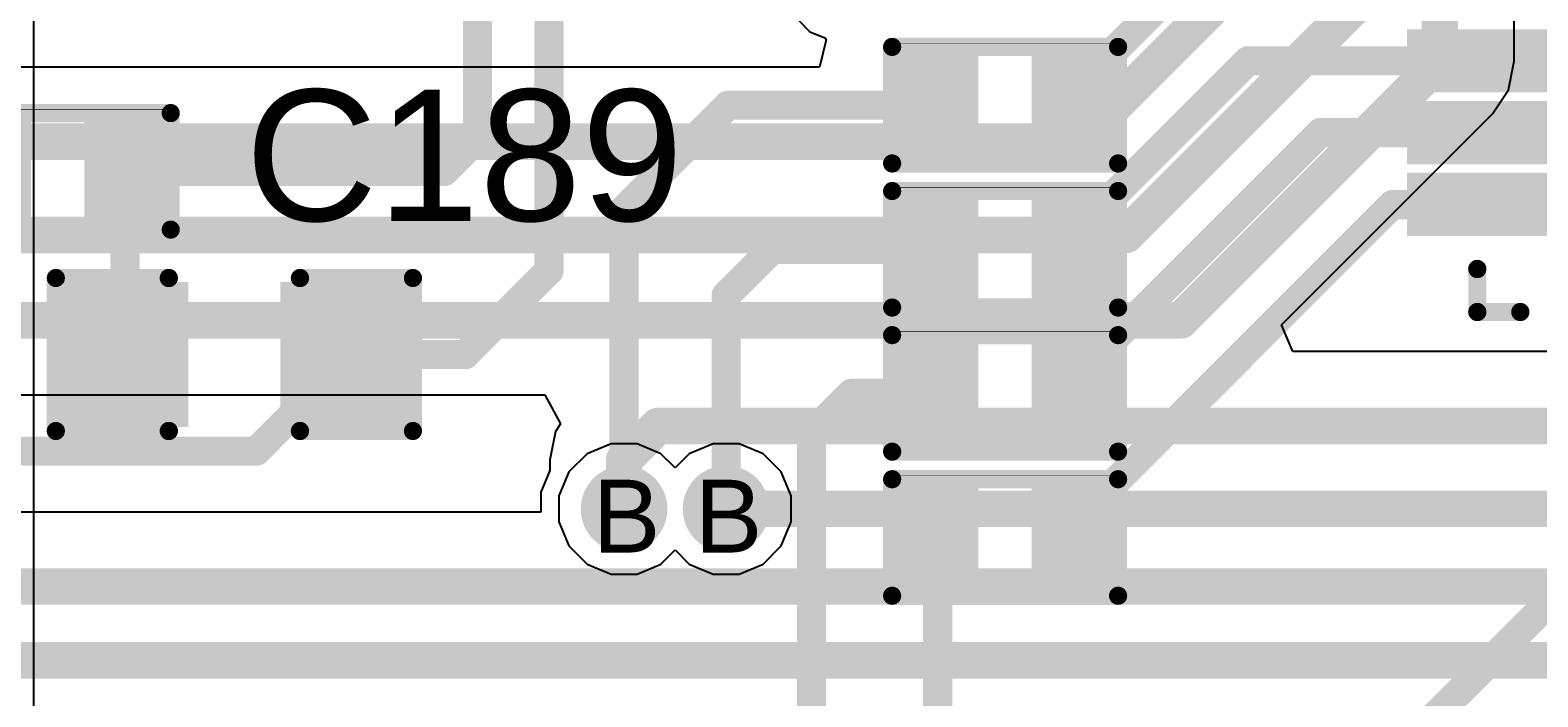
# Model space of a CAD drawing. Header units: inches. Extents: x 0 to 5379, y 0 to 5429.
# Drawn here: x 88.9 to 99.41, y 125.46 to 130.11 of the extents above; entities that cross this region are included whole.
import ezdxf

# ---------------------------------------------------------------- set-up
doc = ezdxf.new("R2010")
doc.units = ezdxf.units.IN
for name, color, linetype in [('Bottom Layer', 5, 'Continuous'), ('Bottom Solder', 6, 'Continuous'), ('Drill Drawing', 1, 'Continuous'), ('GND01', 16, 'Continuous'), ('GND02', 76, 'Continuous'), ('PWR', 156, 'Continuous'), ('SIG 01', 90, 'Continuous'), ('Top Layer', 1, 'Continuous'), ('Top Overlay', 2, 'Continuous'), ('Top Paste', 8, 'Continuous'), ('Top Solder', 216, 'Continuous'), ('Via Holes', 16, 'Continuous')]:
    doc.layers.add(name, color=color, linetype=linetype)
doc.styles.add('Arial', font='', dxfattribs={"height": 0.2})
doc.styles.get('Arial').set_extended_font_data('Arial')

# ---------------------------------------------------------------- blocks, each defined once
blk = doc.blocks.new('R___0402_39')
at = {"layer": 'Top Layer'}
for points in [[(-0.699, -0.318), (-0.699, 0.318), (-0.241, 0.318), (-0.241, -0.318)], [(0.241, -0.318), (0.241, 0.318), (0.699, 0.318), (0.699, -0.318)]]:
    blk.add_hatch(color=1, dxfattribs=at).paths.add_polyline_path(points)
at = {"layer": 'Top Paste'}
for points in [[(-0.699, -0.318), (-0.699, 0.318), (-0.241, 0.318), (-0.241, -0.318)], [(0.241, -0.318), (0.241, 0.318), (0.699, 0.318), (0.699, -0.318)]]:
    blk.add_hatch(color=8, dxfattribs=at).paths.add_polyline_path(points)
at = {"layer": 'Top Solder'}
for points in [[(-0.754, -0.373), (-0.754, 0.373), (-0.186, 0.373), (-0.186, -0.373)], [(0.186, -0.373), (0.186, 0.373), (0.754, 0.373), (0.754, -0.373)]]:
    blk.add_hatch(color=216, dxfattribs=at).paths.add_polyline_path(points)
at = {"layer": 'Top Overlay'}
for points in [[(-0.787, 0.406, 0.127, 0.127, 0), (-0.787, -0.406, 0.127, 0.127, 0)], [(0.787, 0.406, 0.127, 0.127, 0), (-0.787, 0.406, 0.127, 0.127, 0)], [(0.787, 0.406, 0.127, 0.127, 0), (0.787, -0.406, 0.127, 0.127, 0)], [(0.787, -0.406, 0.127, 0.127, 0), (-0.787, -0.406, 0.127, 0.127, 0)], [(0.813, -0.432, 0.00323, 0.00323, 0), (-0.813, -0.432, 0.00323, 0.00323, 0)]]:
    blk.add_lwpolyline(points, format="xyseb", dxfattribs=at)
for points in [[(-0.819, 0.406, 0.0635, 0.0635, 1), (-0.756, 0.406, 0.0635, 0.0635, 1)], [(-0.819, 0.406, 0.0635, 0.0635, 1), (-0.756, 0.406, 0.0635, 0.0635, 1)], [(0.756, 0.406, 0.0635, 0.0635, 1), (0.819, 0.406, 0.0635, 0.0635, 1)], [(0.756, 0.406, 0.0635, 0.0635, 1), (0.819, 0.406, 0.0635, 0.0635, 1)], [(-0.819, -0.406, 0.0635, 0.0635, 1), (-0.756, -0.406, 0.0635, 0.0635, 1)], [(-0.819, -0.406, 0.0635, 0.0635, 1), (-0.756, -0.406, 0.0635, 0.0635, 1)], [(0.756, -0.406, 0.0635, 0.0635, 1), (0.819, -0.406, 0.0635, 0.0635, 1)], [(0.756, -0.406, 0.0635, 0.0635, 1), (0.819, -0.406, 0.0635, 0.0635, 1)], [(-0.814, -0.432, 0.00161, 0.00161, 1), (-0.812, -0.432, 0.00161, 0.00161, 1)], [(0.812, -0.432, 0.00161, 0.00161, 1), (0.814, -0.432, 0.00161, 0.00161, 1)]]:
    blk.add_lwpolyline(points, format="xyseb", close=True, dxfattribs=at)
blk = doc.blocks.new('64_VFQFPN_9X9_138')
at = {"layer": 'Top Layer'}
for points in [[(-3.904, 4.926), (-3.604, 4.926), (-3.604, 4.066), (-3.904, 4.066)], [(-3.404, 4.926), (-3.104, 4.926), (-3.104, 4.066), (-3.404, 4.066)], [(-2.904, 4.926), (-2.604, 4.926), (-2.604, 4.066), (-2.904, 4.066)], [(-2.404, 4.926), (-2.104, 4.926), (-2.104, 4.066), (-2.404, 4.066)], [(-1.904, 4.926), (-1.604, 4.926), (-1.604, 4.066), (-1.904, 4.066)], [(-1.404, 4.926), (-1.104, 4.926), (-1.104, 4.066), (-1.404, 4.066)], [(-0.904, 4.926), (-0.604, 4.926), (-0.604, 4.066), (-0.904, 4.066)], [(-0.404, 4.926), (-0.104, 4.926), (-0.104, 4.066), (-0.404, 4.066)], [(0.096, 4.926), (0.396, 4.926), (0.396, 4.066), (0.096, 4.066)], [(0.596, 4.926), (0.896, 4.926), (0.896, 4.066), (0.596, 4.066)], [(1.096, 4.926), (1.396, 4.926), (1.396, 4.066), (1.096, 4.066)], [(1.596, 4.926), (1.896, 4.926), (1.896, 4.066), (1.596, 4.066)], [(2.096, 4.926), (2.396, 4.926), (2.396, 4.066), (2.096, 4.066)], [(2.596, 4.926), (2.896, 4.926), (2.896, 4.066), (2.596, 4.066)], [(3.096, 4.926), (3.396, 4.926), (3.396, 4.066), (3.096, 4.066)], [(3.596, 4.926), (3.896, 4.926), (3.896, 4.066), (3.596, 4.066)], [(-4.93, 3.9), (-4.07, 3.9), (-4.07, 3.6), (-4.93, 3.6)], [(4.07, 3.9), (4.93, 3.9), (4.93, 3.6), (4.07, 3.6)], [(-4.93, 3.4), (-4.07, 3.4), (-4.07, 3.1), (-4.93, 3.1)], [(4.07, 3.4), (4.93, 3.4), (4.93, 3.1), (4.07, 3.1)], [(-3, 3), (3, 3), (3, -3), (-3, -3)], [(-4.93, 2.9), (-4.07, 2.9), (-4.07, 2.6), (-4.93, 2.6)], [(4.07, 2.9), (4.93, 2.9), (4.93, 2.6), (4.07, 2.6)], [(-4.93, 2.4), (-4.07, 2.4), (-4.07, 2.1), (-4.93, 2.1)], [(4.07, 2.4), (4.93, 2.4), (4.93, 2.1), (4.07, 2.1)], [(-4.93, 1.9), (-4.07, 1.9), (-4.07, 1.6), (-4.93, 1.6)], [(4.07, 1.9), (4.93, 1.9), (4.93, 1.6), (4.07, 1.6)], [(-4.93, 1.4), (-4.07, 1.4), (-4.07, 1.1), (-4.93, 1.1)], [(4.07, 1.4), (4.93, 1.4), (4.93, 1.1), (4.07, 1.1)], [(-4.93, 0.9), (-4.07, 0.9), (-4.07, 0.6), (-4.93, 0.6)], [(4.07, 0.9), (4.93, 0.9), (4.93, 0.6), (4.07, 0.6)], [(-4.93, 0.4), (-4.07, 0.4), (-4.07, 0.1), (-4.93, 0.1)], [(4.07, 0.4), (4.93, 0.4), (4.93, 0.1), (4.07, 0.1)], [(-4.93, -0.1), (-4.07, -0.1), (-4.07, -0.4), (-4.93, -0.4)], [(4.07, -0.1), (4.93, -0.1), (4.93, -0.4), (4.07, -0.4)], [(-4.93, -0.6), (-4.07, -0.6), (-4.07, -0.9), (-4.93, -0.9)], [(4.07, -0.6), (4.93, -0.6), (4.93, -0.9), (4.07, -0.9)], [(-4.93, -1.1), (-4.07, -1.1), (-4.07, -1.4), (-4.93, -1.4)], [(4.07, -1.1), (4.93, -1.1), (4.93, -1.4), (4.07, -1.4)], [(-4.93, -1.6), (-4.07, -1.6), (-4.07, -1.9), (-4.93, -1.9)], [(4.07, -1.6), (4.93, -1.6), (4.93, -1.9), (4.07, -1.9)], [(-4.93, -2.1), (-4.07, -2.1), (-4.07, -2.4), (-4.93, -2.4)], [(4.07, -2.1), (4.93, -2.1), (4.93, -2.4), (4.07, -2.4)], [(-4.93, -2.6), (-4.07, -2.6), (-4.07, -2.9), (-4.93, -2.9)], [(4.07, -2.6), (4.93, -2.6), (4.93, -2.9), (4.07, -2.9)], [(-4.93, -3.1), (-4.07, -3.1), (-4.07, -3.4), (-4.93, -3.4)], [(4.07, -3.1), (4.93, -3.1), (4.93, -3.4), (4.07, -3.4)], [(-4.93, -3.6), (-4.07, -3.6), (-4.07, -3.9), (-4.93, -3.9)], [(4.07, -3.6), (4.93, -3.6), (4.93, -3.9), (4.07, -3.9)], [(-3.896, -4.066), (-3.596, -4.066), (-3.596, -4.926), (-3.896, -4.926)], [(-3.396, -4.066), (-3.096, -4.066), (-3.096, -4.926), (-3.396, -4.926)], [(-2.896, -4.066), (-2.596, -4.066), (-2.596, -4.926), (-2.896, -4.926)], [(-2.396, -4.066), (-2.096, -4.066), (-2.096, -4.926), (-2.396, -4.926)], [(-1.896, -4.066), (-1.596, -4.066), (-1.596, -4.926), (-1.896, -4.926)], [(-1.396, -4.066), (-1.096, -4.066), (-1.096, -4.926), (-1.396, -4.926)], [(-0.896, -4.066), (-0.596, -4.066), (-0.596, -4.926), (-0.896, -4.926)], [(-0.396, -4.066), (-0.096, -4.066), (-0.096, -4.926), (-0.396, -4.926)], [(0.104, -4.066), (0.404, -4.066), (0.404, -4.926), (0.104, -4.926)], [(0.604, -4.066), (0.904, -4.066), (0.904, -4.926), (0.604, -4.926)], [(1.104, -4.066), (1.404, -4.066), (1.404, -4.926), (1.104, -4.926)], [(1.604, -4.066), (1.904, -4.066), (1.904, -4.926), (1.604, -4.926)], [(2.104, -4.066), (2.404, -4.066), (2.404, -4.926), (2.104, -4.926)], [(2.604, -4.066), (2.904, -4.066), (2.904, -4.926), (2.604, -4.926)], [(3.104, -4.066), (3.404, -4.066), (3.404, -4.926), (3.104, -4.926)], [(3.604, -4.066), (3.904, -4.066), (3.904, -4.926), (3.604, -4.926)]]:
    blk.add_hatch(color=1, dxfattribs=at).paths.add_polyline_path(points)
at = {"layer": 'Top Paste'}
for points in [[(-3.904, 4.926), (-3.604, 4.926), (-3.604, 4.066), (-3.904, 4.066)], [(-3.404, 4.926), (-3.104, 4.926), (-3.104, 4.066), (-3.404, 4.066)], [(-2.904, 4.926), (-2.604, 4.926), (-2.604, 4.066), (-2.904, 4.066)], [(-2.404, 4.926), (-2.104, 4.926), (-2.104, 4.066), (-2.404, 4.066)], [(-1.904, 4.926), (-1.604, 4.926), (-1.604, 4.066), (-1.904, 4.066)], [(-1.404, 4.926), (-1.104, 4.926), (-1.104, 4.066), (-1.404, 4.066)], [(-0.904, 4.926), (-0.604, 4.926), (-0.604, 4.066), (-0.904, 4.066)], [(-0.404, 4.926), (-0.104, 4.926), (-0.104, 4.066), (-0.404, 4.066)], [(0.096, 4.926), (0.396, 4.926), (0.396, 4.066), (0.096, 4.066)], [(0.596, 4.926), (0.896, 4.926), (0.896, 4.066), (0.596, 4.066)], [(1.096, 4.926), (1.396, 4.926), (1.396, 4.066), (1.096, 4.066)], [(1.596, 4.926), (1.896, 4.926), (1.896, 4.066), (1.596, 4.066)], [(2.096, 4.926), (2.396, 4.926), (2.396, 4.066), (2.096, 4.066)], [(2.596, 4.926), (2.896, 4.926), (2.896, 4.066), (2.596, 4.066)], [(3.096, 4.926), (3.396, 4.926), (3.396, 4.066), (3.096, 4.066)], [(3.596, 4.926), (3.896, 4.926), (3.896, 4.066), (3.596, 4.066)], [(-4.93, 3.9), (-4.07, 3.9), (-4.07, 3.6), (-4.93, 3.6)], [(4.07, 3.9), (4.93, 3.9), (4.93, 3.6), (4.07, 3.6)], [(-4.93, 3.4), (-4.07, 3.4), (-4.07, 3.1), (-4.93, 3.1)], [(4.07, 3.4), (4.93, 3.4), (4.93, 3.1), (4.07, 3.1)], [(-4.93, 2.9), (-4.07, 2.9), (-4.07, 2.6), (-4.93, 2.6)], [(4.07, 2.9), (4.93, 2.9), (4.93, 2.6), (4.07, 2.6)], [(-4.93, 2.4), (-4.07, 2.4), (-4.07, 2.1), (-4.93, 2.1)], [(4.07, 2.4), (4.93, 2.4), (4.93, 2.1), (4.07, 2.1)], [(-4.93, 1.9), (-4.07, 1.9), (-4.07, 1.6), (-4.93, 1.6)], [(4.07, 1.9), (4.93, 1.9), (4.93, 1.6), (4.07, 1.6)], [(-4.93, 1.4), (-4.07, 1.4), (-4.07, 1.1), (-4.93, 1.1)], [(4.07, 1.4), (4.93, 1.4), (4.93, 1.1), (4.07, 1.1)], [(-4.93, 0.9), (-4.07, 0.9), (-4.07, 0.6), (-4.93, 0.6)], [(4.07, 0.9), (4.93, 0.9), (4.93, 0.6), (4.07, 0.6)], [(-4.93, 0.4), (-4.07, 0.4), (-4.07, 0.1), (-4.93, 0.1)], [(4.07, 0.4), (4.93, 0.4), (4.93, 0.1), (4.07, 0.1)], [(-4.93, -0.1), (-4.07, -0.1), (-4.07, -0.4), (-4.93, -0.4)], [(4.07, -0.1), (4.93, -0.1), (4.93, -0.4), (4.07, -0.4)], [(-4.93, -0.6), (-4.07, -0.6), (-4.07, -0.9), (-4.93, -0.9)], [(4.07, -0.6), (4.93, -0.6), (4.93, -0.9), (4.07, -0.9)], [(-4.93, -1.1), (-4.07, -1.1), (-4.07, -1.4), (-4.93, -1.4)], [(4.07, -1.1), (4.93, -1.1), (4.93, -1.4), (4.07, -1.4)], [(-4.93, -1.6), (-4.07, -1.6), (-4.07, -1.9), (-4.93, -1.9)], [(4.07, -1.6), (4.93, -1.6), (4.93, -1.9), (4.07, -1.9)], [(-4.93, -2.1), (-4.07, -2.1), (-4.07, -2.4), (-4.93, -2.4)], [(4.07, -2.1), (4.93, -2.1), (4.93, -2.4), (4.07, -2.4)], [(-4.93, -2.6), (-4.07, -2.6), (-4.07, -2.9), (-4.93, -2.9)], [(4.07, -2.6), (4.93, -2.6), (4.93, -2.9), (4.07, -2.9)], [(-4.93, -3.1), (-4.07, -3.1), (-4.07, -3.4), (-4.93, -3.4)], [(4.07, -3.1), (4.93, -3.1), (4.93, -3.4), (4.07, -3.4)], [(-4.93, -3.6), (-4.07, -3.6), (-4.07, -3.9), (-4.93, -3.9)], [(4.07, -3.6), (4.93, -3.6), (4.93, -3.9), (4.07, -3.9)], [(-3.896, -4.066), (-3.596, -4.066), (-3.596, -4.926), (-3.896, -4.926)], [(-3.396, -4.066), (-3.096, -4.066), (-3.096, -4.926), (-3.396, -4.926)], [(-2.896, -4.066), (-2.596, -4.066), (-2.596, -4.926), (-2.896, -4.926)], [(-2.396, -4.066), (-2.096, -4.066), (-2.096, -4.926), (-2.396, -4.926)], [(-1.896, -4.066), (-1.596, -4.066), (-1.596, -4.926), (-1.896, -4.926)], [(-1.396, -4.066), (-1.096, -4.066), (-1.096, -4.926), (-1.396, -4.926)], [(-0.896, -4.066), (-0.596, -4.066), (-0.596, -4.926), (-0.896, -4.926)], [(-0.396, -4.066), (-0.096, -4.066), (-0.096, -4.926), (-0.396, -4.926)], [(0.104, -4.066), (0.404, -4.066), (0.404, -4.926), (0.104, -4.926)], [(0.604, -4.066), (0.904, -4.066), (0.904, -4.926), (0.604, -4.926)], [(1.104, -4.066), (1.404, -4.066), (1.404, -4.926), (1.104, -4.926)], [(1.604, -4.066), (1.904, -4.066), (1.904, -4.926), (1.604, -4.926)], [(2.104, -4.066), (2.404, -4.066), (2.404, -4.926), (2.104, -4.926)], [(2.604, -4.066), (2.904, -4.066), (2.904, -4.926), (2.604, -4.926)], [(3.104, -4.066), (3.404, -4.066), (3.404, -4.926), (3.104, -4.926)], [(3.604, -4.066), (3.904, -4.066), (3.904, -4.926), (3.604, -4.926)]]:
    blk.add_hatch(color=8, dxfattribs=at).paths.add_polyline_path(points)
at = {"layer": 'Top Solder'}
for points in [[(-3.974, 4.996), (-3.534, 4.996), (-3.534, 3.996), (-3.974, 3.996)], [(-3.474, 4.996), (-3.034, 4.996), (-3.034, 3.996), (-3.474, 3.996)], [(-2.974, 4.996), (-2.534, 4.996), (-2.534, 3.996), (-2.974, 3.996)], [(-2.474, 4.996), (-2.034, 4.996), (-2.034, 3.996), (-2.474, 3.996)], [(-1.974, 4.996), (-1.534, 4.996), (-1.534, 3.996), (-1.974, 3.996)], [(-1.474, 4.996), (-1.034, 4.996), (-1.034, 3.996), (-1.474, 3.996)], [(-0.974, 4.996), (-0.534, 4.996), (-0.534, 3.996), (-0.974, 3.996)], [(-0.474, 4.996), (-0.034, 4.996), (-0.034, 3.996), (-0.474, 3.996)], [(0.026, 4.996), (0.466, 4.996), (0.466, 3.996), (0.026, 3.996)], [(0.526, 4.996), (0.966, 4.996), (0.966, 3.996), (0.526, 3.996)], [(1.026, 4.996), (1.466, 4.996), (1.466, 3.996), (1.026, 3.996)], [(1.526, 4.996), (1.966, 4.996), (1.966, 3.996), (1.526, 3.996)], [(2.026, 4.996), (2.466, 4.996), (2.466, 3.996), (2.026, 3.996)], [(2.526, 4.996), (2.966, 4.996), (2.966, 3.996), (2.526, 3.996)], [(3.026, 4.996), (3.466, 4.996), (3.466, 3.996), (3.026, 3.996)], [(3.526, 4.996), (3.966, 4.996), (3.966, 3.996), (3.526, 3.996)], [(-5, 3.97), (-4, 3.97), (-4, 3.53), (-5, 3.53)], [(4, 3.97), (5, 3.97), (5, 3.53), (4, 3.53)], [(-5, 3.47), (-4, 3.47), (-4, 3.03), (-5, 3.03)], [(4, 3.47), (5, 3.47), (5, 3.03), (4, 3.03)], [(-3.102, 3.102), (3.102, 3.102), (3.102, -3.102), (-3.102, -3.102)], [(-5, 2.97), (-4, 2.97), (-4, 2.53), (-5, 2.53)], [(4, 2.97), (5, 2.97), (5, 2.53), (4, 2.53)], [(-5, 2.47), (-4, 2.47), (-4, 2.03), (-5, 2.03)], [(4, 2.47), (5, 2.47), (5, 2.03), (4, 2.03)], [(-5, 1.97), (-4, 1.97), (-4, 1.53), (-5, 1.53)], [(4, 1.97), (5, 1.97), (5, 1.53), (4, 1.53)], [(-5, 1.47), (-4, 1.47), (-4, 1.03), (-5, 1.03)], [(4, 1.47), (5, 1.47), (5, 1.03), (4, 1.03)], [(-5, 0.97), (-4, 0.97), (-4, 0.53), (-5, 0.53)], [(4, 0.97), (5, 0.97), (5, 0.53), (4, 0.53)], [(-5, 0.47), (-4, 0.47), (-4, 0.03), (-5, 0.03)], [(4, 0.47), (5, 0.47), (5, 0.03), (4, 0.03)], [(-5, -0.03), (-4, -0.03), (-4, -0.47), (-5, -0.47)], [(4, -0.03), (5, -0.03), (5, -0.47), (4, -0.47)], [(-5, -0.53), (-4, -0.53), (-4, -0.97), (-5, -0.97)], [(4, -0.53), (5, -0.53), (5, -0.97), (4, -0.97)], [(-5, -1.03), (-4, -1.03), (-4, -1.47), (-5, -1.47)], [(4, -1.03), (5, -1.03), (5, -1.47), (4, -1.47)], [(-5, -1.53), (-4, -1.53), (-4, -1.97), (-5, -1.97)], [(4, -1.53), (5, -1.53), (5, -1.97), (4, -1.97)], [(-5, -2.03), (-4, -2.03), (-4, -2.47), (-5, -2.47)], [(4, -2.03), (5, -2.03), (5, -2.47), (4, -2.47)], [(-5, -2.53), (-4, -2.53), (-4, -2.97), (-5, -2.97)], [(4, -2.53), (5, -2.53), (5, -2.97), (4, -2.97)], [(-5, -3.03), (-4, -3.03), (-4, -3.47), (-5, -3.47)], [(4, -3.03), (5, -3.03), (5, -3.47), (4, -3.47)], [(-5, -3.53), (-4, -3.53), (-4, -3.97), (-5, -3.97)], [(4, -3.53), (5, -3.53), (5, -3.97), (4, -3.97)], [(-3.966, -3.996), (-3.526, -3.996), (-3.526, -4.996), (-3.966, -4.996)], [(-3.466, -3.996), (-3.026, -3.996), (-3.026, -4.996), (-3.466, -4.996)], [(-2.966, -3.996), (-2.526, -3.996), (-2.526, -4.996), (-2.966, -4.996)], [(-2.466, -3.996), (-2.026, -3.996), (-2.026, -4.996), (-2.466, -4.996)], [(-1.966, -3.996), (-1.526, -3.996), (-1.526, -4.996), (-1.966, -4.996)], [(-1.466, -3.996), (-1.026, -3.996), (-1.026, -4.996), (-1.466, -4.996)], [(-0.966, -3.996), (-0.526, -3.996), (-0.526, -4.996), (-0.966, -4.996)], [(-0.466, -3.996), (-0.026, -3.996), (-0.026, -4.996), (-0.466, -4.996)], [(0.034, -3.996), (0.474, -3.996), (0.474, -4.996), (0.034, -4.996)], [(0.534, -3.996), (0.974, -3.996), (0.974, -4.996), (0.534, -4.996)], [(1.034, -3.996), (1.474, -3.996), (1.474, -4.996), (1.034, -4.996)], [(1.534, -3.996), (1.974, -3.996), (1.974, -4.996), (1.534, -4.996)], [(2.034, -3.996), (2.474, -3.996), (2.474, -4.996), (2.034, -4.996)], [(2.534, -3.996), (2.974, -3.996), (2.974, -4.996), (2.534, -4.996)], [(3.034, -3.996), (3.474, -3.996), (3.474, -4.996), (3.034, -4.996)], [(3.534, -3.996), (3.974, -3.996), (3.974, -4.996), (3.534, -4.996)]]:
    blk.add_hatch(color=216, dxfattribs=at).paths.add_polyline_path(points)
at = {"layer": 'Top Overlay'}
for points in [[(-4.489, 4.5, 0.127, 0.127, 0), (-4.489, 4.2, 0.127, 0.127, 0)], [(-4.189, 4.5, 0.127, 0.127, 0), (-4.489, 4.5, 0.127, 0.127, 0)], [(4.511, 4.5, 0.127, 0.127, 0), (4.211, 4.5, 0.127, 0.127, 0)], [(4.511, 4.5, 0.127, 0.127, 0), (4.511, 4.2, 0.127, 0.127, 0)], [(-5.084, 3.772, 0.127, 0.127, 0), (-5.211, 3.899, 0.127, 0.127, 0)], [(-5.211, 3.899, 0.127, 0.127, 0), (-5.211, 3.645, 0.127, 0.127, 0)], [(-5.084, 3.772, 0.127, 0.127, 0), (-5.211, 3.645, 0.127, 0.127, 0)], [(-4.489, -4.2, 0.127, 0.127, 0), (-4.489, -4.5, 0.127, 0.127, 0)], [(4.511, -4.2, 0.127, 0.127, 0), (4.511, -4.5, 0.127, 0.127, 0)], [(-4.189, -4.5, 0.127, 0.127, 0), (-4.489, -4.5, 0.127, 0.127, 0)], [(4.511, -4.5, 0.127, 0.127, 0), (4.211, -4.5, 0.127, 0.127, 0)]]:
    blk.add_lwpolyline(points, format="xyseb", dxfattribs=at)
for points in [[(-4.521, 4.5, 0.0635, 0.0635, 1), (-4.457, 4.5, 0.0635, 0.0635, 1)], [(-4.521, 4.5, 0.0635, 0.0635, 1), (-4.457, 4.5, 0.0635, 0.0635, 1)], [(-4.221, 4.5, 0.0635, 0.0635, 1), (-4.157, 4.5, 0.0635, 0.0635, 1)], [(4.179, 4.5, 0.0635, 0.0635, 1), (4.243, 4.5, 0.0635, 0.0635, 1)], [(4.479, 4.5, 0.0635, 0.0635, 1), (4.543, 4.5, 0.0635, 0.0635, 1)], [(4.479, 4.5, 0.0635, 0.0635, 1), (4.543, 4.5, 0.0635, 0.0635, 1)], [(-4.521, 4.2, 0.0635, 0.0635, 1), (-4.457, 4.2, 0.0635, 0.0635, 1)], [(4.479, 4.2, 0.0635, 0.0635, 1), (4.543, 4.2, 0.0635, 0.0635, 1)], [(-5.243, 3.899, 0.0635, 0.0635, 1), (-5.179, 3.899, 0.0635, 0.0635, 1)], [(-5.243, 3.899, 0.0635, 0.0635, 1), (-5.179, 3.899, 0.0635, 0.0635, 1)], [(-5.116, 3.772, 0.0635, 0.0635, 1), (-5.052, 3.772, 0.0635, 0.0635, 1)], [(-5.116, 3.772, 0.0635, 0.0635, 1), (-5.052, 3.772, 0.0635, 0.0635, 1)], [(-5.243, 3.645, 0.0635, 0.0635, 1), (-5.179, 3.645, 0.0635, 0.0635, 1)], [(-5.243, 3.645, 0.0635, 0.0635, 1), (-5.179, 3.645, 0.0635, 0.0635, 1)], [(-4.521, -4.2, 0.0635, 0.0635, 1), (-4.457, -4.2, 0.0635, 0.0635, 1)], [(4.479, -4.2, 0.0635, 0.0635, 1), (4.543, -4.2, 0.0635, 0.0635, 1)], [(-4.521, -4.5, 0.0635, 0.0635, 1), (-4.457, -4.5, 0.0635, 0.0635, 1)], [(-4.521, -4.5, 0.0635, 0.0635, 1), (-4.457, -4.5, 0.0635, 0.0635, 1)], [(-4.221, -4.5, 0.0635, 0.0635, 1), (-4.157, -4.5, 0.0635, 0.0635, 1)], [(4.179, -4.5, 0.0635, 0.0635, 1), (4.243, -4.5, 0.0635, 0.0635, 1)], [(4.479, -4.5, 0.0635, 0.0635, 1), (4.543, -4.5, 0.0635, 0.0635, 1)], [(4.479, -4.5, 0.0635, 0.0635, 1), (4.543, -4.5, 0.0635, 0.0635, 1)]]:
    blk.add_lwpolyline(points, format="xyseb", close=True, dxfattribs=at)
blk = doc.blocks.new('R___0402_315')
at = {"layer": 'Top Layer'}
for points in [[(-0.699, -0.318), (-0.699, 0.318), (-0.241, 0.318), (-0.241, -0.318)], [(0.241, -0.318), (0.241, 0.318), (0.699, 0.318), (0.699, -0.318)]]:
    blk.add_hatch(color=1, dxfattribs=at).paths.add_polyline_path(points)
at = {"layer": 'Top Paste'}
for points in [[(-0.699, -0.318), (-0.699, 0.318), (-0.241, 0.318), (-0.241, -0.318)], [(0.241, -0.318), (0.241, 0.318), (0.699, 0.318), (0.699, -0.318)]]:
    blk.add_hatch(color=8, dxfattribs=at).paths.add_polyline_path(points)
at = {"layer": 'Top Solder'}
for points in [[(-0.754, -0.373), (-0.754, 0.373), (-0.186, 0.373), (-0.186, -0.373)], [(0.186, -0.373), (0.186, 0.373), (0.754, 0.373), (0.754, -0.373)]]:
    blk.add_hatch(color=216, dxfattribs=at).paths.add_polyline_path(points)
at = {"layer": 'Top Overlay'}
for points in [[(0.787, 0.406, 0.127, 0.127, 0), (-0.787, 0.406, 0.127, 0.127, 0)], [(-0.787, 0.406, 0.127, 0.127, 0), (-0.787, -0.406, 0.127, 0.127, 0)], [(0.787, 0.406, 0.127, 0.127, 0), (0.787, -0.406, 0.127, 0.127, 0)], [(0.787, -0.406, 0.127, 0.127, 0), (-0.787, -0.406, 0.127, 0.127, 0)], [(0.813, -0.432, 0.00323, 0.00323, 0), (-0.813, -0.432, 0.00323, 0.00323, 0)]]:
    blk.add_lwpolyline(points, format="xyseb", dxfattribs=at)
for points in [[(-0.819, 0.406, 0.0635, 0.0635, 1), (-0.756, 0.406, 0.0635, 0.0635, 1)], [(-0.819, 0.406, 0.0635, 0.0635, 1), (-0.756, 0.406, 0.0635, 0.0635, 1)], [(0.756, 0.406, 0.0635, 0.0635, 1), (0.819, 0.406, 0.0635, 0.0635, 1)], [(0.756, 0.406, 0.0635, 0.0635, 1), (0.819, 0.406, 0.0635, 0.0635, 1)], [(-0.819, -0.406, 0.0635, 0.0635, 1), (-0.756, -0.406, 0.0635, 0.0635, 1)], [(-0.819, -0.406, 0.0635, 0.0635, 1), (-0.756, -0.406, 0.0635, 0.0635, 1)], [(0.756, -0.406, 0.0635, 0.0635, 1), (0.819, -0.406, 0.0635, 0.0635, 1)], [(0.756, -0.406, 0.0635, 0.0635, 1), (0.819, -0.406, 0.0635, 0.0635, 1)], [(-0.814, -0.432, 0.00161, 0.00161, 1), (-0.812, -0.432, 0.00161, 0.00161, 1)], [(0.812, -0.432, 0.00161, 0.00161, 1), (0.814, -0.432, 0.00161, 0.00161, 1)]]:
    blk.add_lwpolyline(points, format="xyseb", close=True, dxfattribs=at)
blk = doc.blocks.new('R___0402_316')
at = {"layer": 'Top Layer'}
for points in [[(-0.699, -0.318), (-0.699, 0.318), (-0.241, 0.318), (-0.241, -0.318)], [(0.241, -0.318), (0.241, 0.318), (0.699, 0.318), (0.699, -0.318)]]:
    blk.add_hatch(color=1, dxfattribs=at).paths.add_polyline_path(points)
at = {"layer": 'Top Paste'}
for points in [[(-0.699, -0.318), (-0.699, 0.318), (-0.241, 0.318), (-0.241, -0.318)], [(0.241, -0.318), (0.241, 0.318), (0.699, 0.318), (0.699, -0.318)]]:
    blk.add_hatch(color=8, dxfattribs=at).paths.add_polyline_path(points)
at = {"layer": 'Top Solder'}
for points in [[(-0.754, -0.373), (-0.754, 0.373), (-0.186, 0.373), (-0.186, -0.373)], [(0.186, -0.373), (0.186, 0.373), (0.754, 0.373), (0.754, -0.373)]]:
    blk.add_hatch(color=216, dxfattribs=at).paths.add_polyline_path(points)
at = {"layer": 'Top Overlay'}
for points in [[(0.787, 0.406, 0.127, 0.127, 0), (-0.787, 0.406, 0.127, 0.127, 0)], [(-0.787, 0.406, 0.127, 0.127, 0), (-0.787, -0.406, 0.127, 0.127, 0)], [(0.787, 0.406, 0.127, 0.127, 0), (0.787, -0.406, 0.127, 0.127, 0)], [(0.787, -0.406, 0.127, 0.127, 0), (-0.787, -0.406, 0.127, 0.127, 0)], [(0.813, -0.432, 0.00323, 0.00323, 0), (-0.813, -0.432, 0.00323, 0.00323, 0)]]:
    blk.add_lwpolyline(points, format="xyseb", dxfattribs=at)
for points in [[(-0.819, 0.406, 0.0635, 0.0635, 1), (-0.756, 0.406, 0.0635, 0.0635, 1)], [(-0.819, 0.406, 0.0635, 0.0635, 1), (-0.756, 0.406, 0.0635, 0.0635, 1)], [(0.756, 0.406, 0.0635, 0.0635, 1), (0.819, 0.406, 0.0635, 0.0635, 1)], [(0.756, 0.406, 0.0635, 0.0635, 1), (0.819, 0.406, 0.0635, 0.0635, 1)], [(-0.819, -0.406, 0.0635, 0.0635, 1), (-0.756, -0.406, 0.0635, 0.0635, 1)], [(-0.819, -0.406, 0.0635, 0.0635, 1), (-0.756, -0.406, 0.0635, 0.0635, 1)], [(0.756, -0.406, 0.0635, 0.0635, 1), (0.819, -0.406, 0.0635, 0.0635, 1)], [(0.756, -0.406, 0.0635, 0.0635, 1), (0.819, -0.406, 0.0635, 0.0635, 1)], [(-0.814, -0.432, 0.00161, 0.00161, 1), (-0.812, -0.432, 0.00161, 0.00161, 1)], [(0.812, -0.432, 0.00161, 0.00161, 1), (0.814, -0.432, 0.00161, 0.00161, 1)]]:
    blk.add_lwpolyline(points, format="xyseb", close=True, dxfattribs=at)
blk = doc.blocks.new('R___0402_317')
at = {"layer": 'Top Layer'}
for points in [[(-0.699, -0.318), (-0.699, 0.318), (-0.241, 0.318), (-0.241, -0.318)], [(0.241, -0.318), (0.241, 0.318), (0.699, 0.318), (0.699, -0.318)]]:
    blk.add_hatch(color=1, dxfattribs=at).paths.add_polyline_path(points)
at = {"layer": 'Top Paste'}
for points in [[(-0.699, -0.318), (-0.699, 0.318), (-0.241, 0.318), (-0.241, -0.318)], [(0.241, -0.318), (0.241, 0.318), (0.699, 0.318), (0.699, -0.318)]]:
    blk.add_hatch(color=8, dxfattribs=at).paths.add_polyline_path(points)
at = {"layer": 'Top Solder'}
for points in [[(-0.754, -0.373), (-0.754, 0.373), (-0.186, 0.373), (-0.186, -0.373)], [(0.186, -0.373), (0.186, 0.373), (0.754, 0.373), (0.754, -0.373)]]:
    blk.add_hatch(color=216, dxfattribs=at).paths.add_polyline_path(points)
at = {"layer": 'Top Overlay'}
for points in [[(0.787, 0.406, 0.127, 0.127, 0), (-0.787, 0.406, 0.127, 0.127, 0)], [(-0.787, 0.406, 0.127, 0.127, 0), (-0.787, -0.406, 0.127, 0.127, 0)], [(0.787, 0.406, 0.127, 0.127, 0), (0.787, -0.406, 0.127, 0.127, 0)], [(0.787, -0.406, 0.127, 0.127, 0), (-0.787, -0.406, 0.127, 0.127, 0)], [(0.813, -0.432, 0.00323, 0.00323, 0), (-0.813, -0.432, 0.00323, 0.00323, 0)]]:
    blk.add_lwpolyline(points, format="xyseb", dxfattribs=at)
for points in [[(-0.819, 0.406, 0.0635, 0.0635, 1), (-0.756, 0.406, 0.0635, 0.0635, 1)], [(-0.819, 0.406, 0.0635, 0.0635, 1), (-0.756, 0.406, 0.0635, 0.0635, 1)], [(0.756, 0.406, 0.0635, 0.0635, 1), (0.819, 0.406, 0.0635, 0.0635, 1)], [(0.756, 0.406, 0.0635, 0.0635, 1), (0.819, 0.406, 0.0635, 0.0635, 1)], [(-0.819, -0.406, 0.0635, 0.0635, 1), (-0.756, -0.406, 0.0635, 0.0635, 1)], [(-0.819, -0.406, 0.0635, 0.0635, 1), (-0.756, -0.406, 0.0635, 0.0635, 1)], [(0.756, -0.406, 0.0635, 0.0635, 1), (0.819, -0.406, 0.0635, 0.0635, 1)], [(0.756, -0.406, 0.0635, 0.0635, 1), (0.819, -0.406, 0.0635, 0.0635, 1)], [(-0.814, -0.432, 0.00161, 0.00161, 1), (-0.812, -0.432, 0.00161, 0.00161, 1)], [(0.812, -0.432, 0.00161, 0.00161, 1), (0.814, -0.432, 0.00161, 0.00161, 1)]]:
    blk.add_lwpolyline(points, format="xyseb", close=True, dxfattribs=at)
blk = doc.blocks.new('R___0402_318')
at = {"layer": 'Top Layer'}
for points in [[(-0.699, -0.318), (-0.699, 0.318), (-0.241, 0.318), (-0.241, -0.318)], [(0.241, -0.318), (0.241, 0.318), (0.699, 0.318), (0.699, -0.318)]]:
    blk.add_hatch(color=1, dxfattribs=at).paths.add_polyline_path(points)
at = {"layer": 'Top Paste'}
for points in [[(-0.699, -0.318), (-0.699, 0.318), (-0.241, 0.318), (-0.241, -0.318)], [(0.241, -0.318), (0.241, 0.318), (0.699, 0.318), (0.699, -0.318)]]:
    blk.add_hatch(color=8, dxfattribs=at).paths.add_polyline_path(points)
at = {"layer": 'Top Solder'}
for points in [[(-0.754, -0.373), (-0.754, 0.373), (-0.186, 0.373), (-0.186, -0.373)], [(0.186, -0.373), (0.186, 0.373), (0.754, 0.373), (0.754, -0.373)]]:
    blk.add_hatch(color=216, dxfattribs=at).paths.add_polyline_path(points)
at = {"layer": 'Top Overlay'}
for points in [[(0.787, 0.406, 0.127, 0.127, 0), (-0.787, 0.406, 0.127, 0.127, 0)], [(-0.787, 0.406, 0.127, 0.127, 0), (-0.787, -0.406, 0.127, 0.127, 0)], [(0.787, 0.406, 0.127, 0.127, 0), (0.787, -0.406, 0.127, 0.127, 0)], [(0.787, -0.406, 0.127, 0.127, 0), (-0.787, -0.406, 0.127, 0.127, 0)], [(0.813, -0.432, 0.00323, 0.00323, 0), (-0.813, -0.432, 0.00323, 0.00323, 0)]]:
    blk.add_lwpolyline(points, format="xyseb", dxfattribs=at)
for points in [[(-0.819, 0.406, 0.0635, 0.0635, 1), (-0.756, 0.406, 0.0635, 0.0635, 1)], [(-0.819, 0.406, 0.0635, 0.0635, 1), (-0.756, 0.406, 0.0635, 0.0635, 1)], [(0.756, 0.406, 0.0635, 0.0635, 1), (0.819, 0.406, 0.0635, 0.0635, 1)], [(0.756, 0.406, 0.0635, 0.0635, 1), (0.819, 0.406, 0.0635, 0.0635, 1)], [(-0.819, -0.406, 0.0635, 0.0635, 1), (-0.756, -0.406, 0.0635, 0.0635, 1)], [(-0.819, -0.406, 0.0635, 0.0635, 1), (-0.756, -0.406, 0.0635, 0.0635, 1)], [(0.756, -0.406, 0.0635, 0.0635, 1), (0.819, -0.406, 0.0635, 0.0635, 1)], [(0.756, -0.406, 0.0635, 0.0635, 1), (0.819, -0.406, 0.0635, 0.0635, 1)], [(-0.814, -0.432, 0.00161, 0.00161, 1), (-0.812, -0.432, 0.00161, 0.00161, 1)], [(0.812, -0.432, 0.00161, 0.00161, 1), (0.814, -0.432, 0.00161, 0.00161, 1)]]:
    blk.add_lwpolyline(points, format="xyseb", close=True, dxfattribs=at)
blk = doc.blocks.new('C___0603_940')
at = {"layer": 'Top Layer'}
for points in [[(-0.381, 0.445), (-0.381, -0.445), (-1.143, -0.445), (-1.143, 0.445)], [(1.143, 0.445), (1.143, -0.445), (0.381, -0.445), (0.381, 0.445)]]:
    blk.add_hatch(color=1, dxfattribs=at).paths.add_polyline_path(points)
at = {"layer": 'Top Paste'}
for points in [[(-0.381, 0.445), (-0.381, -0.445), (-1.143, -0.445), (-1.143, 0.445)], [(1.143, 0.445), (1.143, -0.445), (0.381, -0.445), (0.381, 0.445)]]:
    blk.add_hatch(color=8, dxfattribs=at).paths.add_polyline_path(points)
at = {"layer": 'Top Solder'}
for points in [[(-0.321, 0.504), (-0.321, -0.504), (-1.203, -0.504), (-1.203, 0.504)], [(1.203, 0.504), (1.203, -0.504), (0.321, -0.504), (0.321, 0.504)]]:
    blk.add_hatch(color=216, dxfattribs=at).paths.add_polyline_path(points)
at = {"layer": 'Top Overlay'}
for points in [[(-0.457, 0.533, 0.127, 0.127, 0), (-1.245, 0.533, 0.127, 0.127, 0)], [(-1.245, 0.533, 0.127, 0.127, 0), (-1.245, -0.533, 0.127, 0.127, 0)], [(1.245, 0.533, 0.127, 0.127, 0), (0.457, 0.533, 0.127, 0.127, 0)], [(1.245, 0.533, 0.127, 0.127, 0), (1.245, -0.533, 0.127, 0.127, 0)], [(-0.457, -0.533, 0.127, 0.127, 0), (-1.245, -0.533, 0.127, 0.127, 0)], [(1.245, -0.533, 0.127, 0.127, 0), (0.457, -0.533, 0.127, 0.127, 0)]]:
    blk.add_lwpolyline(points, format="xyseb", dxfattribs=at)
for points in [[(-1.276, 0.533, 0.0635, 0.0635, 1), (-1.213, 0.533, 0.0635, 0.0635, 1)], [(-1.276, 0.533, 0.0635, 0.0635, 1), (-1.213, 0.533, 0.0635, 0.0635, 1)], [(-0.489, 0.533, 0.0635, 0.0635, 1), (-0.425, 0.533, 0.0635, 0.0635, 1)], [(0.425, 0.533, 0.0635, 0.0635, 1), (0.489, 0.533, 0.0635, 0.0635, 1)], [(1.213, 0.533, 0.0635, 0.0635, 1), (1.276, 0.533, 0.0635, 0.0635, 1)], [(1.213, 0.533, 0.0635, 0.0635, 1), (1.276, 0.533, 0.0635, 0.0635, 1)], [(-1.276, -0.533, 0.0635, 0.0635, 1), (-1.213, -0.533, 0.0635, 0.0635, 1)], [(-1.276, -0.533, 0.0635, 0.0635, 1), (-1.213, -0.533, 0.0635, 0.0635, 1)], [(-0.489, -0.533, 0.0635, 0.0635, 1), (-0.425, -0.533, 0.0635, 0.0635, 1)], [(0.425, -0.533, 0.0635, 0.0635, 1), (0.489, -0.533, 0.0635, 0.0635, 1)], [(1.213, -0.533, 0.0635, 0.0635, 1), (1.276, -0.533, 0.0635, 0.0635, 1)], [(1.213, -0.533, 0.0635, 0.0635, 1), (1.276, -0.533, 0.0635, 0.0635, 1)]]:
    blk.add_lwpolyline(points, format="xyseb", close=True, dxfattribs=at)

msp = doc.modelspace()

# ---------------------------------------------------------------- hatches: boundary and pattern name
at = {"layer": 'Bottom Layer'}
h = msp.add_hatch(color=5, dxfattribs=at)
edge = h.paths.add_edge_path()
edge.add_arc((93.04, 126.771), 0.2, 0, 360)
h = msp.add_hatch(color=5, dxfattribs=at)
edge = h.paths.add_edge_path()
edge.add_arc((93.751, 126.771), 0.2, 0, 360)
at = {"layer": 'Bottom Solder'}
h = msp.add_hatch(color=6, dxfattribs=at)
edge = h.paths.add_edge_path()
edge.add_arc((93.04, 126.771), 0.302, 0, 360)
h = msp.add_hatch(color=6, dxfattribs=at)
edge = h.paths.add_edge_path()
edge.add_arc((93.751, 126.771), 0.302, 0, 360)
at = {"layer": 'GND01'}
h = msp.add_hatch(color=16, dxfattribs=at)
edge = h.paths.add_edge_path()
edge.add_arc((93.04, 126.771), 0.2, 0, 360)
h = msp.add_hatch(color=16, dxfattribs=at)
edge = h.paths.add_edge_path()
edge.add_arc((93.751, 126.771), 0.2, 0, 360)
at = {"layer": 'GND02'}
h = msp.add_hatch(color=76, dxfattribs=at)
edge = h.paths.add_edge_path()
edge.add_arc((93.04, 126.771), 0.2, 0, 360)
h = msp.add_hatch(color=76, dxfattribs=at)
edge = h.paths.add_edge_path()
edge.add_arc((93.751, 126.771), 0.2, 0, 360)
at = {"layer": 'PWR'}
h = msp.add_hatch(color=156, dxfattribs=at)
edge = h.paths.add_edge_path()
edge.add_arc((93.04, 126.771), 0.2, 0, 360)
h = msp.add_hatch(color=156, dxfattribs=at)
edge = h.paths.add_edge_path()
edge.add_arc((93.751, 126.771), 0.2, 0, 360)
at = {"layer": 'SIG 01'}
h = msp.add_hatch(color=90, dxfattribs=at)
edge = h.paths.add_edge_path()
edge.add_arc((93.04, 126.771), 0.2, 0, 360)
h = msp.add_hatch(color=90, dxfattribs=at)
edge = h.paths.add_edge_path()
edge.add_arc((93.751, 126.771), 0.2, 0, 360)
at = {"layer": 'Top Layer'}
h = msp.add_hatch(color=1, dxfattribs=at)
edge = h.paths.add_edge_path()
edge.add_arc((93.04, 126.771), 0.2, 0, 360)
h = msp.add_hatch(color=1, dxfattribs=at)
edge = h.paths.add_edge_path()
edge.add_arc((93.751, 126.771), 0.2, 0, 360)
at = {"layer": 'Top Solder'}
h = msp.add_hatch(color=216, dxfattribs=at)
edge = h.paths.add_edge_path()
edge.add_arc((93.04, 126.771), 0.302, 0, 360)
h = msp.add_hatch(color=216, dxfattribs=at)
edge = h.paths.add_edge_path()
edge.add_arc((93.751, 126.771), 0.302, 0, 360)
at = {"layer": 'Via Holes'}
h = msp.add_hatch(color=7, dxfattribs=at)
edge = h.paths.add_edge_path()
edge.add_arc((93.04, 126.771), 0.1, 0, 360)
h = msp.add_hatch(color=7, dxfattribs=at)
edge = h.paths.add_edge_path()
edge.add_arc((93.751, 126.771), 0.1, 0, 360)

# ---------------------------------------------------------------- linework, layer by layer
at = {"layer": 'Bottom Layer'}
for p, q in [((92.783, 127.156), (92.655, 127.029)), ((92.95, 127.225), (92.783, 127.156)), ((93.131, 127.225), (92.95, 127.225)), ((93.297, 127.156), (93.131, 127.225)), ((93.396, 127.058), (93.297, 127.156)), ((93.494, 127.156), (93.396, 127.058)), ((93.661, 127.225), (93.494, 127.156)), ((93.842, 127.225), (93.661, 127.225)), ((94.009, 127.156), (93.842, 127.225)), ((94.136, 127.029), (94.009, 127.156)), ((92.655, 127.029), (92.586, 126.862)), ((94.205, 126.862), (94.136, 127.029)), ((92.586, 126.862), (92.586, 126.681)), ((94.205, 126.681), (94.205, 126.862)), ((92.586, 126.681), (92.655, 126.514)), ((94.136, 126.514), (94.205, 126.681)), ((92.655, 126.514), (92.783, 126.387)), ((93.297, 126.387), (93.396, 126.485)), ((93.396, 126.485), (93.494, 126.387)), ((94.009, 126.387), (94.136, 126.514)), ((92.783, 126.387), (92.95, 126.317)), ((92.95, 126.317), (93.131, 126.317)), ((93.131, 126.317), (93.297, 126.387)), ((93.494, 126.387), (93.661, 126.317)), ((93.661, 126.317), (93.842, 126.317)), ((93.842, 126.317), (94.009, 126.387))]:
    msp.add_line(p, q, dxfattribs=at)
at = {"layer": 'GND01'}
for p, q in [((92.783, 127.156), (92.655, 127.029)), ((92.95, 127.225), (92.783, 127.156)), ((93.131, 127.225), (92.95, 127.225)), ((93.297, 127.156), (93.131, 127.225)), ((93.396, 127.058), (93.297, 127.156)), ((93.494, 127.156), (93.396, 127.058)), ((93.661, 127.225), (93.494, 127.156)), ((93.842, 127.225), (93.661, 127.225)), ((94.009, 127.156), (93.842, 127.225)), ((94.136, 127.029), (94.009, 127.156)), ((92.655, 127.029), (92.586, 126.862)), ((94.205, 126.862), (94.136, 127.029)), ((92.586, 126.862), (92.586, 126.681)), ((94.205, 126.681), (94.205, 126.862)), ((92.586, 126.681), (92.655, 126.514)), ((94.136, 126.514), (94.205, 126.681)), ((92.655, 126.514), (92.783, 126.387)), ((93.297, 126.387), (93.396, 126.485)), ((93.396, 126.485), (93.494, 126.387)), ((94.009, 126.387), (94.136, 126.514)), ((92.783, 126.387), (92.95, 126.317)), ((92.95, 126.317), (93.131, 126.317)), ((93.131, 126.317), (93.297, 126.387)), ((93.494, 126.387), (93.661, 126.317)), ((93.661, 126.317), (93.842, 126.317)), ((93.842, 126.317), (94.009, 126.387))]:
    msp.add_line(p, q, dxfattribs=at)
at = {"layer": 'GND02'}
for p, q in [((92.783, 127.156), (92.655, 127.029)), ((92.95, 127.225), (92.783, 127.156)), ((93.131, 127.225), (92.95, 127.225)), ((93.297, 127.156), (93.131, 127.225)), ((93.396, 127.058), (93.297, 127.156)), ((93.494, 127.156), (93.396, 127.058)), ((93.661, 127.225), (93.494, 127.156)), ((93.842, 127.225), (93.661, 127.225)), ((94.009, 127.156), (93.842, 127.225)), ((94.136, 127.029), (94.009, 127.156)), ((92.655, 127.029), (92.586, 126.862)), ((94.205, 126.862), (94.136, 127.029)), ((92.586, 126.862), (92.586, 126.681)), ((94.205, 126.681), (94.205, 126.862)), ((92.586, 126.681), (92.655, 126.514)), ((94.136, 126.514), (94.205, 126.681)), ((92.655, 126.514), (92.783, 126.387)), ((93.297, 126.387), (93.396, 126.485)), ((93.396, 126.485), (93.494, 126.387)), ((94.009, 126.387), (94.136, 126.514)), ((92.783, 126.387), (92.95, 126.317)), ((92.95, 126.317), (93.131, 126.317)), ((93.131, 126.317), (93.297, 126.387)), ((93.494, 126.387), (93.661, 126.317)), ((93.661, 126.317), (93.842, 126.317)), ((93.842, 126.317), (94.009, 126.387))]:
    msp.add_line(p, q, dxfattribs=at)
at = {"layer": 'PWR'}
for p, q in [((88.925, 120.431), (88.925, 137.617)), ((92.783, 127.156), (92.655, 127.029)), ((92.95, 127.225), (92.783, 127.156)), ((93.131, 127.225), (92.95, 127.225)), ((93.297, 127.156), (93.131, 127.225)), ((93.396, 127.058), (93.297, 127.156)), ((93.494, 127.156), (93.396, 127.058)), ((93.661, 127.225), (93.494, 127.156)), ((93.842, 127.225), (93.661, 127.225)), ((94.009, 127.156), (93.842, 127.225)), ((94.136, 127.029), (94.009, 127.156)), ((92.655, 127.029), (92.586, 126.862)), ((94.205, 126.862), (94.136, 127.029)), ((92.586, 126.862), (92.586, 126.681)), ((94.205, 126.681), (94.205, 126.862)), ((92.586, 126.681), (92.655, 126.514)), ((94.136, 126.514), (94.205, 126.681)), ((92.655, 126.514), (92.783, 126.387)), ((93.297, 126.387), (93.396, 126.485)), ((93.396, 126.485), (93.494, 126.387)), ((94.009, 126.387), (94.136, 126.514)), ((92.783, 126.387), (92.95, 126.317)), ((92.95, 126.317), (93.131, 126.317)), ((93.131, 126.317), (93.297, 126.387)), ((93.494, 126.387), (93.661, 126.317)), ((93.661, 126.317), (93.842, 126.317)), ((93.842, 126.317), (94.009, 126.387))]:
    msp.add_line(p, q, dxfattribs=at)
at = {"layer": 'SIG 01'}
for p, q in [((99.244, 129.89), (99.244, 133.733)), ((94.26, 130.171), (94.336, 130.095)), ((94.336, 130.095), (94.435, 130.055)), ((94.448, 130.04), (94.403, 129.848)), ((94.435, 130.055), (94.442, 130.05)), ((94.442, 130.05), (94.448, 130.04)), ((99.205, 129.692), (99.244, 129.89)), ((99.244, 129.89), (99.244, 129.89)), ((94.403, 129.848), (84.872, 129.848)), ((99.092, 129.524), (99.205, 129.692)), ((97.623, 128.054), (99.092, 129.524)), ((99.092, 129.524), (99.092, 129.524)), ((97.701, 127.867), (97.623, 128.054)), ((99.499, 127.867), (97.701, 127.867)), ((85.382, 127.567), (92.488, 127.567)), ((92.488, 127.567), (92.597, 127.364)), ((92.597, 127.364), (92.562, 127.311)), ((92.562, 127.311), (92.522, 127.113)), ((92.522, 127.113), (92.522, 127.039)), ((92.522, 127.039), (92.459, 126.887)), ((92.459, 126.887), (92.459, 126.748)), ((92.459, 126.748), (85.233, 126.748))]:
    msp.add_line(p, q, dxfattribs=at)
for points in [[(98.726, 129.89, 0.254, 0.254, 0), (98.726, 133.948, 0.254, 0.254, 0)], [(96.207, 129.33, 0.254, 0.254, 0), (97.537, 130.66, 0.254, 0.254, 0)], [(96.54, 128.68, 0.254, 0.254, 0), (98.123, 130.263, 0.254, 0.254, 0)], [(96.921, 128.085, 0.254, 0.254, 0), (98.726, 129.89, 0.254, 0.254, 0)], [(73.057, 129.33, 0.254, 0.254, 0), (96.207, 129.33, 0.254, 0.254, 0)], [(72.788, 128.68, 0.254, 0.254, 0), (96.54, 128.68, 0.254, 0.254, 0)], [(72.542, 128.085, 0.254, 0.254, 0), (96.921, 128.085, 0.254, 0.254, 0)], [(93.04, 127.113, 0.254, 0.254, 0), (93.276, 127.349, 0.254, 0.254, 0)], [(93.276, 127.349, 0.254, 0.254, 0), (99.713, 127.349, 0.254, 0.254, 0)], [(93.04, 126.771, 0.254, 0.254, 0), (93.04, 127.113, 0.254, 0.254, 0)], [(93.751, 126.771, 0.254, 0.254, 0), (99.953, 126.771, 0.254, 0.254, 0)], [(81.966, 126.23, 0.254, 0.254, 0), (100.471, 126.23, 0.254, 0.254, 0)], [(85.224, 125.716, 0.254, 0.254, 0), (100.783, 125.716, 0.254, 0.254, 0)]]:
    msp.add_lwpolyline(points, format="xyseb", dxfattribs=at)
for points in [[(98.662, 129.89, 0.127, 0.127, 1), (98.789, 129.89, 0.127, 0.127, 1)], [(98.662, 129.89, 0.127, 0.127, 1), (98.789, 129.89, 0.127, 0.127, 1)], [(96.144, 129.33, 0.127, 0.127, 1), (96.271, 129.33, 0.127, 0.127, 1)], [(96.144, 129.33, 0.127, 0.127, 1), (96.271, 129.33, 0.127, 0.127, 1)], [(96.476, 128.68, 0.127, 0.127, 1), (96.603, 128.68, 0.127, 0.127, 1)], [(96.476, 128.68, 0.127, 0.127, 1), (96.603, 128.68, 0.127, 0.127, 1)], [(96.858, 128.085, 0.127, 0.127, 1), (96.985, 128.085, 0.127, 0.127, 1)], [(96.858, 128.085, 0.127, 0.127, 1), (96.985, 128.085, 0.127, 0.127, 1)], [(93.212, 127.349, 0.127, 0.127, 1), (93.339, 127.349, 0.127, 0.127, 1)], [(93.212, 127.349, 0.127, 0.127, 1), (93.339, 127.349, 0.127, 0.127, 1)], [(92.977, 127.113, 0.127, 0.127, 1), (93.104, 127.113, 0.127, 0.127, 1)], [(92.977, 127.113, 0.127, 0.127, 1), (93.104, 127.113, 0.127, 0.127, 1)], [(92.977, 126.771, 0.127, 0.127, 1), (93.104, 126.771, 0.127, 0.127, 1)], [(93.688, 126.771, 0.127, 0.127, 1), (93.815, 126.771, 0.127, 0.127, 1)]]:
    msp.add_lwpolyline(points, format="xyseb", close=True, dxfattribs=at)
at = {"layer": 'Top Layer'}
for points in [[(92.019, 129.353, 0.203, 0.203, 0), (92.019, 130.917, 0.203, 0.203, 0)], [(92.517, 128.431, 0.203, 0.203, 0), (92.517, 130.686, 0.203, 0.203, 0)], [(96.165, 129.673, 0.203, 0.203, 0), (96.885, 130.393, 0.203, 0.203, 0)], [(96.165, 128.669, 0.203, 0.203, 0), (97.389, 129.893, 0.203, 0.203, 0)], [(97.389, 129.893, 0.203, 0.203, 0), (98.998, 129.893, 0.203, 0.203, 0)], [(93.04, 128.859, 0.203, 0.203, 0), (93.765, 129.584, 0.203, 0.203, 0)], [(93.765, 129.584, 0.203, 0.203, 0), (95.226, 129.584, 0.203, 0.203, 0)], [(96.165, 129.584, 0.203, 0.203, 0), (96.165, 129.673, 0.203, 0.203, 0)], [(96.165, 127.665, 0.203, 0.203, 0), (97.893, 129.393, 0.203, 0.203, 0)], [(97.893, 129.393, 0.203, 0.203, 0), (98.998, 129.393, 0.203, 0.203, 0)], [(91.788, 129.123, 0.203, 0.203, 0), (92.019, 129.353, 0.203, 0.203, 0)], [(89.562, 129.123, 0.203, 0.203, 0), (91.788, 129.123, 0.203, 0.203, 0)], [(89.562, 127.847, 0.203, 0.203, 0), (89.562, 129.123, 0.203, 0.203, 0)], [(93.04, 126.771, 0.203, 0.203, 0), (93.04, 128.859, 0.203, 0.203, 0)], [(96.292, 126.788, 0.203, 0.203, 0), (98.395, 128.891, 0.203, 0.203, 0)], [(98.395, 128.891, 0.203, 0.203, 0), (98.996, 128.891, 0.203, 0.203, 0)], [(98.996, 128.891, 0.203, 0.203, 0), (98.998, 128.893, 0.203, 0.203, 0)], [(96.165, 128.58, 0.203, 0.203, 0), (96.165, 128.669, 0.203, 0.203, 0)], [(93.751, 128.258, 0.203, 0.203, 0), (94.073, 128.58, 0.203, 0.203, 0)], [(94.073, 128.58, 0.203, 0.203, 0), (95.226, 128.58, 0.203, 0.203, 0)], [(91.933, 127.847, 0.203, 0.203, 0), (92.517, 128.431, 0.203, 0.203, 0)], [(93.751, 126.771, 0.203, 0.203, 0), (93.751, 128.258, 0.203, 0.203, 0)], [(91.086, 127.847, 0.203, 0.203, 0), (91.933, 127.847, 0.203, 0.203, 0)], [(91.086, 127.784, 0.203, 0.203, 0), (91.086, 127.847, 0.203, 0.203, 0)], [(90.477, 127.174, 0.203, 0.203, 0), (91.086, 127.784, 0.203, 0.203, 0)], [(96.165, 127.576, 0.203, 0.203, 0), (96.165, 127.665, 0.203, 0.203, 0)], [(94.347, 127.299, 0.203, 0.203, 0), (94.624, 127.576, 0.203, 0.203, 0)], [(94.624, 127.576, 0.203, 0.203, 0), (95.226, 127.576, 0.203, 0.203, 0)], [(94.347, 124.667, 0.203, 0.203, 0), (94.347, 127.299, 0.203, 0.203, 0)], [(88.078, 127.174, 0.203, 0.203, 0), (90.477, 127.174, 0.203, 0.203, 0)], [(96.165, 126.572, 0.203, 0.203, 0), (96.292, 126.788, 0.203, 0.203, 0)], [(95.226, 124.667, 0.203, 0.203, 0), (95.226, 126.572, 0.203, 0.203, 0)], [(97.804, 124.439, 0.203, 0.203, 0), (99.752, 126.387, 0.203, 0.203, 0)]]:
    msp.add_lwpolyline(points, format="xyseb", dxfattribs=at)
for points in [[(97.338, 129.893, 0.102, 0.102, 1), (97.44, 129.893, 0.102, 0.102, 1)], [(97.338, 129.893, 0.102, 0.102, 1), (97.44, 129.893, 0.102, 0.102, 1)], [(98.947, 129.893, 0.102, 0.102, 1), (99.049, 129.893, 0.102, 0.102, 1)], [(93.715, 129.584, 0.102, 0.102, 1), (93.816, 129.584, 0.102, 0.102, 1)], [(93.715, 129.584, 0.102, 0.102, 1), (93.816, 129.584, 0.102, 0.102, 1)], [(95.175, 129.584, 0.102, 0.102, 1), (95.276, 129.584, 0.102, 0.102, 1)], [(96.115, 129.673, 0.102, 0.102, 1), (96.216, 129.673, 0.102, 0.102, 1)], [(96.115, 129.673, 0.102, 0.102, 1), (96.216, 129.673, 0.102, 0.102, 1)], [(96.115, 129.584, 0.102, 0.102, 1), (96.216, 129.584, 0.102, 0.102, 1)], [(97.842, 129.393, 0.102, 0.102, 1), (97.944, 129.393, 0.102, 0.102, 1)], [(97.842, 129.393, 0.102, 0.102, 1), (97.944, 129.393, 0.102, 0.102, 1)], [(98.947, 129.393, 0.102, 0.102, 1), (99.049, 129.393, 0.102, 0.102, 1)], [(91.968, 129.353, 0.102, 0.102, 1), (92.069, 129.353, 0.102, 0.102, 1)], [(91.968, 129.353, 0.102, 0.102, 1), (92.069, 129.353, 0.102, 0.102, 1)], [(89.512, 129.123, 0.102, 0.102, 1), (89.613, 129.123, 0.102, 0.102, 1)], [(89.512, 129.123, 0.102, 0.102, 1), (89.613, 129.123, 0.102, 0.102, 1)], [(91.737, 129.123, 0.102, 0.102, 1), (91.839, 129.123, 0.102, 0.102, 1)], [(91.737, 129.123, 0.102, 0.102, 1), (91.839, 129.123, 0.102, 0.102, 1)], [(92.989, 128.859, 0.102, 0.102, 1), (93.091, 128.859, 0.102, 0.102, 1)], [(92.989, 128.859, 0.102, 0.102, 1), (93.091, 128.859, 0.102, 0.102, 1)], [(98.344, 128.891, 0.102, 0.102, 1), (98.446, 128.891, 0.102, 0.102, 1)], [(98.344, 128.891, 0.102, 0.102, 1), (98.446, 128.891, 0.102, 0.102, 1)], [(98.945, 128.891, 0.102, 0.102, 1), (99.047, 128.891, 0.102, 0.102, 1)], [(98.945, 128.891, 0.102, 0.102, 1), (99.047, 128.891, 0.102, 0.102, 1)], [(98.947, 128.893, 0.102, 0.102, 1), (99.049, 128.893, 0.102, 0.102, 1)], [(96.115, 128.669, 0.102, 0.102, 1), (96.216, 128.669, 0.102, 0.102, 1)], [(96.115, 128.669, 0.102, 0.102, 1), (96.216, 128.669, 0.102, 0.102, 1)], [(94.023, 128.58, 0.102, 0.102, 1), (94.124, 128.58, 0.102, 0.102, 1)], [(94.023, 128.58, 0.102, 0.102, 1), (94.124, 128.58, 0.102, 0.102, 1)], [(95.175, 128.58, 0.102, 0.102, 1), (95.276, 128.58, 0.102, 0.102, 1)], [(96.115, 128.58, 0.102, 0.102, 1), (96.216, 128.58, 0.102, 0.102, 1)], [(92.466, 128.431, 0.102, 0.102, 1), (92.568, 128.431, 0.102, 0.102, 1)], [(92.466, 128.431, 0.102, 0.102, 1), (92.568, 128.431, 0.102, 0.102, 1)], [(93.701, 128.258, 0.102, 0.102, 1), (93.802, 128.258, 0.102, 0.102, 1)], [(93.701, 128.258, 0.102, 0.102, 1), (93.802, 128.258, 0.102, 0.102, 1)], [(89.512, 127.847, 0.102, 0.102, 1), (89.613, 127.847, 0.102, 0.102, 1)], [(91.036, 127.847, 0.102, 0.102, 1), (91.137, 127.847, 0.102, 0.102, 1)], [(91.036, 127.847, 0.102, 0.102, 1), (91.137, 127.847, 0.102, 0.102, 1)], [(91.882, 127.847, 0.102, 0.102, 1), (91.984, 127.847, 0.102, 0.102, 1)], [(91.882, 127.847, 0.102, 0.102, 1), (91.984, 127.847, 0.102, 0.102, 1)], [(91.036, 127.784, 0.102, 0.102, 1), (91.137, 127.784, 0.102, 0.102, 1)], [(91.036, 127.784, 0.102, 0.102, 1), (91.137, 127.784, 0.102, 0.102, 1)], [(96.115, 127.665, 0.102, 0.102, 1), (96.216, 127.665, 0.102, 0.102, 1)], [(96.115, 127.665, 0.102, 0.102, 1), (96.216, 127.665, 0.102, 0.102, 1)], [(94.573, 127.576, 0.102, 0.102, 1), (94.675, 127.576, 0.102, 0.102, 1)], [(94.573, 127.576, 0.102, 0.102, 1), (94.675, 127.576, 0.102, 0.102, 1)], [(95.175, 127.576, 0.102, 0.102, 1), (95.276, 127.576, 0.102, 0.102, 1)], [(96.115, 127.576, 0.102, 0.102, 1), (96.216, 127.576, 0.102, 0.102, 1)], [(94.296, 127.299, 0.102, 0.102, 1), (94.398, 127.299, 0.102, 0.102, 1)], [(94.296, 127.299, 0.102, 0.102, 1), (94.398, 127.299, 0.102, 0.102, 1)], [(90.426, 127.174, 0.102, 0.102, 1), (90.528, 127.174, 0.102, 0.102, 1)], [(90.426, 127.174, 0.102, 0.102, 1), (90.528, 127.174, 0.102, 0.102, 1)], [(92.989, 126.771, 0.102, 0.102, 1), (93.091, 126.771, 0.102, 0.102, 1)], [(93.701, 126.771, 0.102, 0.102, 1), (93.802, 126.771, 0.102, 0.102, 1)], [(96.242, 126.788, 0.102, 0.102, 1), (96.343, 126.788, 0.102, 0.102, 1)], [(96.242, 126.788, 0.102, 0.102, 1), (96.343, 126.788, 0.102, 0.102, 1)], [(95.175, 126.572, 0.102, 0.102, 1), (95.276, 126.572, 0.102, 0.102, 1)], [(96.115, 126.572, 0.102, 0.102, 1), (96.216, 126.572, 0.102, 0.102, 1)]]:
    msp.add_lwpolyline(points, format="xyseb", close=True, dxfattribs=at)

# ---------------------------------------------------------------- block references
at = {"rotation": 180}
for name, p in [('64_VFQFPN_9X9_138', (103.498, 132.643)), ('R___0402_318', (95.696, 129.584)), ('R___0402_39', (89.093, 129.123)), ('R___0402_317', (95.696, 128.58)), ('C___0603_940', (90.324, 127.847)), ('R___0402_316', (95.696, 127.576)), ('R___0402_315', (95.696, 126.572))]:
    msp.add_blockref(name, p, dxfattribs=at)

# ---------------------------------------------------------------- texts
at = {"layer": 'Drill Drawing', "style": 'Arial'}
for p in [(92.82, 126.467), (93.531, 126.467)]:
    msp.add_text('B', height=0.508, dxfattribs=at).set_placement(p)
at = {"layer": 'Top Overlay', "style": 'Arial'}
msp.add_text('C189', height=0.9144, dxfattribs=at).set_placement((90.399, 128.778))

doc.saveas('drawing.dxf')
